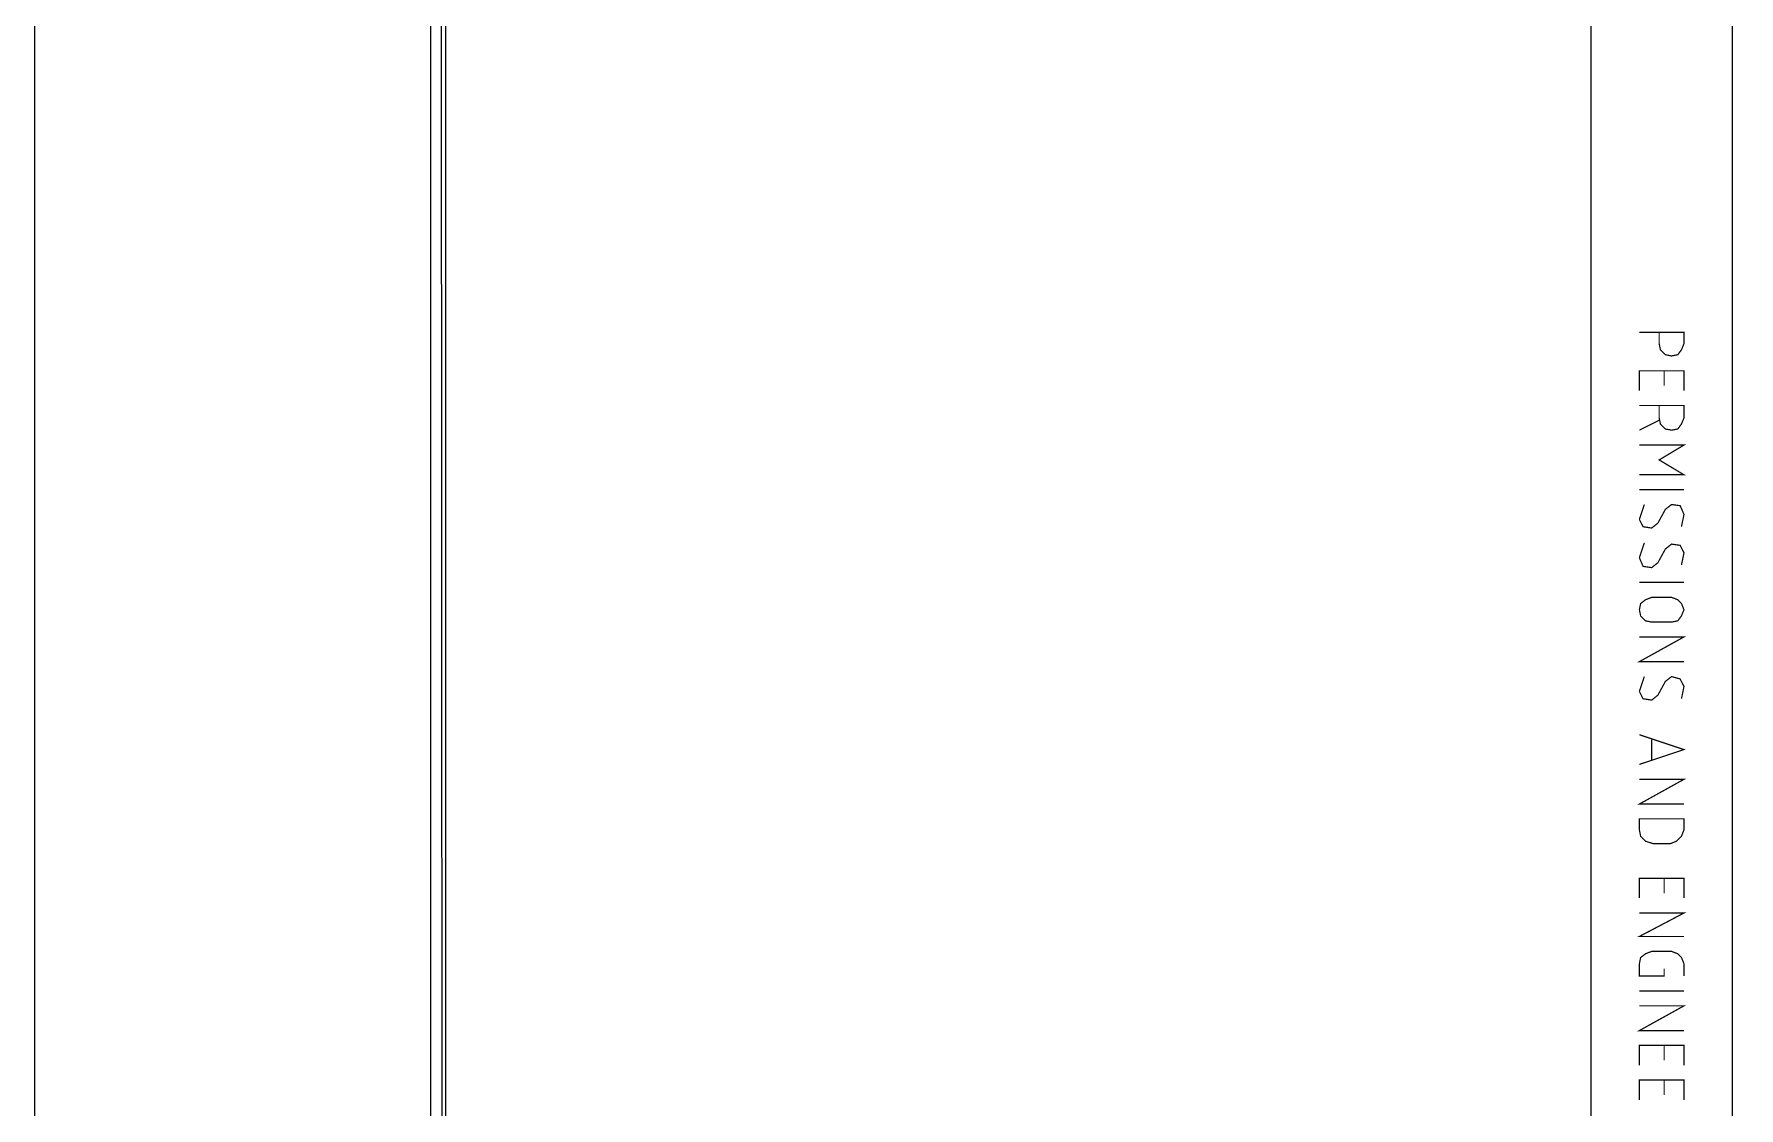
# Model space of a CAD drawing. Extents: x 0.1 to 11.6, y 0.2 to 16.4.
# Drawn here: x 0.125 to 1.272, y 4.579 to 5.302 of the extents above; entities that cross this region are included whole.
import ezdxf

# ---------------------------------------------------------------- set-up
doc = ezdxf.new("R2010")
doc.units = 0
doc.header["$MEASUREMENT"] = 0

msp = doc.modelspace()

# ---------------------------------------------------------------- linework, layer by layer
at = {"color": 0, "const_width": 0.000833}
for points in [[(0.125, 0.1875), (11.5667, 0.1875), (11.5667, 16.3633), (0.125, 16.3633), (0.125, 0.1875)], [(1.20502, 4.77333), (1.20502, 4.76585), (1.20584, 4.76167), (1.20915, 4.75831), (1.21419, 4.75667), (1.22586, 4.75667), (1.22998, 4.75831), (1.23334, 4.76167), (1.23503, 4.76585), (1.23503, 4.77333), (1.20502, 4.77333)]]:
    msp.add_lwpolyline(points, close=True, dxfattribs=at)
at = {"color": 0}
for points in [[(0.401693, 16.04), (0.391656, 16.05), (0.401693, 0.554144)], [(0.391656, 16.05), (0.401693, 0.554144), (0.391656, 0.543294)]]:
    msp.add_lwpolyline(points, close=True, dxfattribs=at)
at = {"color": 0, "const_width": 0.000833}
for points in [[(1.26752, 11.3108), (1.26752, 0.54834)], [(1.17253, 5.35167), (1.17253, 3.82747)], [(1.20502, 5.10081), (1.23503, 5.10081), (1.23503, 5.09332)], [(1.21832, 5.09332), (1.21832, 5.10081)], [(1.21832, 5.09332), (1.21918, 5.08914), (1.22249, 5.08583), (1.22667, 5.08496), (1.23085, 5.08583), (1.23334, 5.08914), (1.23503, 5.09332)], [(1.20502, 5.06164), (1.20502, 5.07497), (1.23503, 5.07497), (1.23503, 5.06164)], [(1.22168, 5.065), (1.22168, 5.07497)], [(1.20502, 5.05165), (1.23503, 5.05165), (1.23503, 5.04329)], [(1.21832, 5.04329), (1.21832, 5.05165)], [(1.21832, 5.04167), (1.20502, 5.035)], [(1.21832, 5.04329), (1.21918, 5.03917), (1.22249, 5.03581), (1.22667, 5.035), (1.23085, 5.03581), (1.23334, 5.03917), (1.23503, 5.04329)], [(1.20502, 5.02501), (1.23503, 5.02501), (1.21832, 5.01497), (1.23503, 5.00499), (1.20502, 5.00499)], [(1.20502, 4.99501), (1.23503, 4.99501)], [(1.20833, 4.98497), (1.20502, 4.97499)], [(1.23334, 4.97), (1.23503, 4.97831), (1.23248, 4.98415), (1.22667, 4.98497), (1.22249, 4.98167), (1.2175, 4.9725)], [(1.20502, 4.97499), (1.20752, 4.97), (1.21332, 4.96913), (1.2175, 4.9725)], [(1.20833, 4.95915), (1.20502, 4.94917)], [(1.23334, 4.94417), (1.23503, 4.95247), (1.23248, 4.95747), (1.22667, 4.95833), (1.22249, 4.95497), (1.2175, 4.94581)], [(1.20502, 4.94917), (1.20752, 4.94331), (1.21332, 4.94249), (1.2175, 4.94581)], [(1.21332, 4.92247), (1.20915, 4.92085), (1.20584, 4.91829), (1.20502, 4.91417), (1.20584, 4.91), (1.20915, 4.90663), (1.21332, 4.90582)], [(1.20502, 4.93251), (1.23503, 4.93251)], [(1.21332, 4.92247), (1.22667, 4.92247)], [(1.22667, 4.90582), (1.23085, 4.90663), (1.23334, 4.91), (1.23503, 4.91417), (1.23334, 4.91829), (1.23085, 4.92085), (1.22667, 4.92247)], [(1.22667, 4.90582), (1.21332, 4.90582)], [(1.20502, 4.89583), (1.23503, 4.89583), (1.20502, 4.87918), (1.23503, 4.87918)], [(1.20833, 4.86914), (1.20502, 4.85915)], [(1.23334, 4.85417), (1.23503, 4.86247), (1.23248, 4.86751), (1.22667, 4.86914), (1.22249, 4.86583), (1.2175, 4.85667)], [(1.20502, 4.85915), (1.20752, 4.85417), (1.21332, 4.85331), (1.2175, 4.85667)], [(1.20502, 4.82997), (1.23503, 4.81999), (1.20502, 4.81)], [(1.21332, 4.8125), (1.21332, 4.82667)], [(1.20502, 4.79997), (1.23503, 4.79997), (1.20502, 4.78331), (1.23503, 4.78331)], [(1.20502, 4.72), (1.20502, 4.73335), (1.23503, 4.73335), (1.23503, 4.72)], [(1.22168, 4.72331), (1.22168, 4.73335)], [(1.20502, 4.70996), (1.23503, 4.70996), (1.20502, 4.69417), (1.23503, 4.69417)], [(1.21332, 4.68414), (1.20915, 4.68251), (1.20584, 4.67996), (1.20502, 4.67583)], [(1.21332, 4.68414), (1.22667, 4.68414)], [(1.23503, 4.67583), (1.23334, 4.67996), (1.23085, 4.68251), (1.22667, 4.68414)], [(1.22168, 4.67247), (1.22168, 4.66749), (1.20502, 4.66749), (1.20502, 4.67583)], [(1.23503, 4.67583), (1.23503, 4.66749)], [(1.20502, 4.64746), (1.23503, 4.64746), (1.20502, 4.63081), (1.23503, 4.63081)], [(1.20502, 4.6575), (1.23503, 4.6575)], [(1.20502, 4.60747), (1.20502, 4.62082), (1.23503, 4.62082), (1.23503, 4.60747)], [(1.22168, 4.61083), (1.22168, 4.62082)], [(1.20502, 4.58415), (1.20502, 4.5975), (1.23503, 4.5975), (1.23503, 4.58415)], [(1.22168, 4.58751), (1.22168, 4.5975)]]:
    msp.add_lwpolyline(points, dxfattribs=at)

doc.saveas('drawing.dxf')
